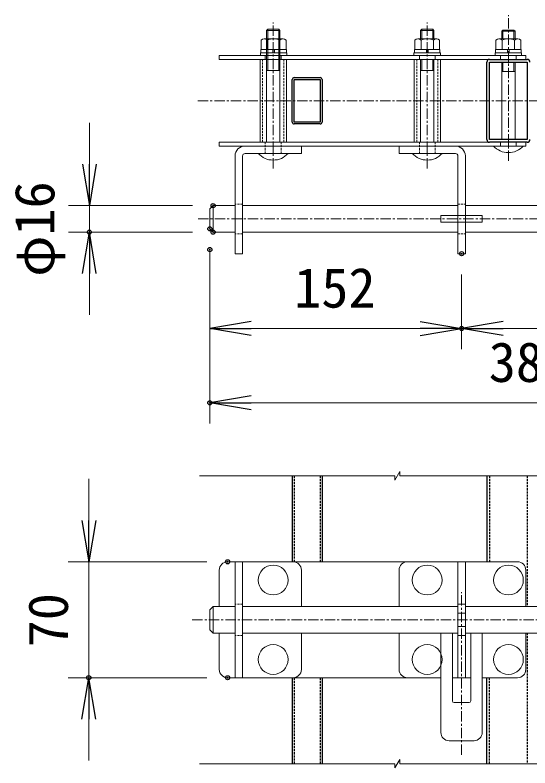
# Model space of a CAD drawing. Units: millimetres, scale not verified. Extents: x -4200 to 4200, y -2970 to 2970.
# Drawn here: x -198 to 424, y -2310 to -1401 of the extents above; entities that cross this region are included whole.
import ezdxf
from ezdxf.enums import TextEntityAlignment as Align

# ---------------------------------------------------------------- set-up
doc = ezdxf.new("R2010")
doc.units = ezdxf.units.MM
doc.header["$LTSCALE"] = 10
doc.header["$PDMODE"] = 32
doc.header["$PDSIZE"] = 5
doc.linetypes.add('USER1', pattern=[2, 1.25, -0.25, 0.25, -0.25])
doc.linetypes.add('USER3', pattern=[0.375, 0.25, -0.125])
for name, color, linetype, lineweight in [('0-2_D-STR1', 1, 'Continuous', 25), ('0-4_D-STR-DIM', 7, 'Continuous', 13), ('0-7_D-BMK', 2, 'USER1', 13), ('0-9_D-DCR-HCH', 7, 'Continuous', 13), ('0-A_D-STR3', 3, 'Continuous', 13)]:
    doc.layers.add(name, color=color, linetype=linetype, lineweight=lineweight)
doc.layers.add('0-5_0', color=7, linetype='Continuous')
doc.layers.add('0-6_DEFPOINTS', color=7, linetype='Continuous')
doc.styles.add('ＭＳ ゴシック', font='')
doc.styles.get('ＭＳ ゴシック').set_extended_font_data('MS Gothic')

# ---------------------------------------------------------------- blocks, each defined once
blk = doc.blocks.new('_Open')
at = {"layer": '0-5_0'}
blk.add_line((-10, 1.667), (0, 0), dxfattribs=at)
blk.add_lwpolyline([(-10, -1.667), (0, 0), (-10, 0)], dxfattribs=at)

msp = doc.modelspace()

# ---------------------------------------------------------------- linework, layer by layer
at = {"layer": '0-2_D-STR1'}
for p, q in [((372.04, -1551.43), (372.04, -1457.83)), ((375.24, -1454.63), (420.84, -1454.63)), ((137.04, -1530.23), (137.04, -1479.03)), ((139.44, -1476.63), (170.64, -1476.63)), ((173.04, -1479.03), (173.04, -1530.23)), ((170.64, -1532.63), (139.44, -1532.63)), ((420.84, -1554.63), (375.24, -1554.63)), ((137.04, -1957.46), (137.04, -2061.24)), ((173.04, -1957.46), (173.04, -2061.24)), ((372.04, -1957.46), (372.04, -2061.24)), ((137.04, -2201.24), (137.04, -2305.02)), ((173.04, -2201.24), (173.04, -2305.02)), ((372.04, -2305.02), (372.04, -2201.24))]:
    msp.add_line(p, q, dxfattribs=at)
at = {"layer": '0-2_D-STR1', "linetype": 'USER3'}
for p, q in [((139.44, -1957.46), (139.44, -2061.24)), ((170.64, -1957.46), (170.64, -2061.24)), ((375.24, -1957.46), (375.24, -2061.24)), ((420.84, -1957.46), (420.84, -2115.24)), ((420.84, -2147.24), (420.84, -2305.02)), ((139.44, -2201.24), (139.44, -2305.02)), ((170.64, -2201.24), (170.64, -2305.02)), ((375.24, -2305.02), (375.24, -2201.24))]:
    msp.add_line(p, q, dxfattribs=at)
at = {"layer": '0-2_D-STR1'}
for points in [[(420.84, -1551.43), (375.24, -1551.43), (375.24, -1457.83), (420.84, -1457.83)], [(170.64, -1530.23), (139.44, -1530.23), (139.44, -1479.03), (170.64, -1479.03)]]:
    msp.add_lwpolyline(points, close=True, dxfattribs=at)
for centre, radius, start, end in [((375.24, -1457.83), 3.2, 90, 180), ((420.84, -1457.83), 3.2, 0, 90), ((139.44, -1479.03), 2.4, 90, 180), ((170.64, -1479.03), 2.4, 0, 90), ((139.44, -1530.23), 2.4, 180, 270), ((170.64, -1530.23), 2.4, 270, 0), ((375.24, -1551.43), 3.2, 180, 270), ((420.84, -1551.43), 3.2, 270, 0)]:
    msp.add_arc(centre, radius, start, end, dxfattribs=at)
at = {"layer": '0-4_D-STR-DIM'}
for p, q in [((-107.89, -1581.23), (-107.89, -1531.23)), ((16.55, -1631.23), (-132.89, -1631.23)), ((-107.89, -1631.23), (-107.89, -1663.23)), ((16.55, -1663.23), (-132.89, -1663.23)), ((37.55, -1684.23), (37.55, -1804.51)), ((-107.89, -1713.23), (-107.89, -1763.23)), ((37.55, -1709.23), (37.55, -1894.27)), ((341.54, -1714.23), (341.54, -1804.51)), ((341.54, -1714.23), (341.54, -1804.51)), ((87.55, -1779.51), (291.54, -1779.51)), ((391.54, -1779.51), (757.55, -1779.51)), ((757.55, -1869.27), (87.55, -1869.27)), ((261.03, -1962.59), (266.95, -1952.34)), ((266.95, -1957.46), (266.95, -1952.34)), ((-108.56, -2011.24), (-108.56, -1961.24)), ((261.03, -1957.46), (25.12, -1957.46)), ((261.03, -1957.46), (261.03, -1962.59)), ((466.98, -1957.46), (266.95, -1957.46)), ((34.04, -2061.24), (-133.56, -2061.24)), ((-108.56, -2061.24), (-108.56, -2201.24)), ((34.04, -2201.24), (-133.56, -2201.24)), ((-108.56, -2251.24), (-108.56, -2301.24))]:
    msp.add_line(p, q, dxfattribs=at)
at = {"layer": '0-6_DEFPOINTS'}
for p in [(41.55, -1631.23), (-107.89, -1663.23), (37.55, -1659.23), (41.55, -1663.23), (37.55, -1684.23), (341.54, -1689.23), (341.54, -1779.51), (37.55, -1869.27), (59.04, -2061.24), (-108.56, -2201.24), (59.04, -2201.24)]:
    msp.add_point(p, dxfattribs=at)
at = {"layer": '0-7_D-BMK'}
for p, q in [((398.04, -1577.24), (398.04, -1401.09)), ((114.05, -1586.24), (114.05, -1410.09)), ((300.04, -1586.24), (300.04, -1410.09)), ((23.02, -1504.63), (836.34, -1504.63)), ((23.55, -1647.23), (818.55, -1647.23)), ((341.54, -2294.21), (341.54, -2097.78)), ((16.35, -2131.24), (826.55, -2131.24))]:
    msp.add_line(p, q, dxfattribs=at)
at = {"layer": '0-9_D-DCR-HCH'}
for p, q in [((261.03, -2310.15), (266.95, -2299.9)), ((266.95, -2305.02), (266.95, -2299.9)), ((261.03, -2305.02), (25.12, -2305.02)), ((261.03, -2305.02), (261.03, -2310.15)), ((466.98, -2305.02), (266.95, -2305.02))]:
    msp.add_line(p, q, dxfattribs=at)
at = {"layer": '0-A_D-STR3'}
for p, q in [((107.41, -1418.23), (106.05, -1419.59)), ((106.05, -1554.63), (106.05, -1419.59)), ((106.05, -1419.59), (122.05, -1419.59)), ((107.41, -1468.23), (107.41, -1418.23)), ((107.41, -1418.23), (120.7, -1418.23)), ((120.7, -1468.23), (120.7, -1418.23)), ((122.05, -1419.59), (120.7, -1418.23)), ((122.05, -1554.63), (122.05, -1419.59)), ((293.4, -1418.23), (292.04, -1419.59)), ((292.04, -1419.59), (308.04, -1419.59)), ((292.04, -1429.83), (292.04, -1419.59)), ((293.4, -1429.83), (293.4, -1418.23)), ((293.4, -1418.23), (306.69, -1418.23)), ((306.69, -1429.83), (306.69, -1418.23)), ((308.04, -1419.59), (306.69, -1418.23)), ((308.04, -1429.83), (308.04, -1419.59)), ((391.4, -1419.23), (390.04, -1420.59)), ((390.04, -1429.83), (390.04, -1420.59)), ((390.04, -1420.59), (406.04, -1420.59)), ((391.4, -1429.83), (391.4, -1419.23)), ((391.4, -1419.23), (404.69, -1419.23)), ((404.69, -1429.83), (404.69, -1419.23)), ((406.04, -1420.59), (404.69, -1419.23)), ((406.04, -1429.83), (406.04, -1420.59)), ((99.55, -1442.83), (99.55, -1431.23)), ((126.11, -1429.83), (103.02, -1429.83)), ((107.05, -1442.83), (107.05, -1431.23)), ((122.05, -1442.83), (122.05, -1431.23)), ((129.55, -1442.83), (129.55, -1431.23)), ((285.04, -1442.83), (285.04, -1431.23)), ((311.6, -1429.83), (288.51, -1429.83)), ((292.54, -1442.83), (292.54, -1431.23)), ((307.54, -1442.83), (307.54, -1431.23)), ((315.04, -1442.83), (315.04, -1431.23)), ((383.04, -1442.83), (383.04, -1431.23)), ((409.6, -1429.83), (386.51, -1429.83)), ((390.54, -1442.83), (390.54, -1431.23)), ((405.54, -1442.83), (405.54, -1431.23)), ((413.04, -1442.83), (413.04, -1431.23)), ((129.55, -1442.83), (99.55, -1442.83)), ((113.55, -1442.83), (113.55, -1446.83)), ((115.55, -1442.83), (115.55, -1446.83)), ((129.95, -1446.83), (129.95, -1442.83)), ((284.64, -1442.83), (284.64, -1446.83)), ((315.44, -1442.83), (284.64, -1442.83)), ((315.04, -1442.83), (285.04, -1442.83)), ((299.04, -1442.83), (299.04, -1446.83)), ((301.04, -1442.83), (301.04, -1446.83)), ((315.44, -1446.83), (315.44, -1442.83)), ((413.44, -1442.83), (382.64, -1442.83)), ((382.64, -1442.83), (382.64, -1446.83)), ((413.04, -1442.83), (383.04, -1442.83)), ((397.04, -1442.83), (397.04, -1446.83)), ((399.04, -1442.83), (399.04, -1446.83)), ((413.44, -1446.83), (413.44, -1442.83)), ((49.04, -1450.03), (49.04, -1454.63)), ((419.04, -1450.03), (49.04, -1450.03)), ((98.55, -1446.83), (98.55, -1450.03)), ((130.55, -1446.83), (98.55, -1446.83)), ((130.55, -1450.03), (98.55, -1450.03)), ((99.15, -1446.83), (129.95, -1446.83)), ((104.55, -1450.03), (104.55, -1454.63)), ((123.55, -1454.63), (123.55, -1450.03)), ((130.55, -1446.83), (130.55, -1450.03)), ((316.04, -1446.83), (284.04, -1446.83)), ((284.04, -1446.83), (284.04, -1450.03)), ((316.04, -1450.03), (284.04, -1450.03)), ((284.64, -1446.83), (315.44, -1446.83)), ((290.54, -1450.03), (290.54, -1454.63)), ((309.54, -1454.63), (309.54, -1450.03)), ((316.04, -1446.83), (316.04, -1450.03)), ((382.04, -1446.83), (382.04, -1450.03)), ((414.04, -1446.83), (382.04, -1446.83)), ((414.04, -1450.03), (382.04, -1450.03)), ((382.64, -1446.83), (413.44, -1446.83)), ((388.54, -1450.03), (388.54, -1454.63)), ((407.54, -1454.63), (407.54, -1450.03)), ((414.04, -1446.83), (414.04, -1450.03)), ((419.04, -1450.03), (419.04, -1454.63)), ((419.04, -1454.63), (49.04, -1454.63)), ((129.95, -1454.63), (98.15, -1454.63)), ((98.15, -1454.63), (98.15, -1554.63)), ((129.95, -1554.63), (129.95, -1454.63)), ((315.94, -1454.63), (284.14, -1454.63)), ((284.14, -1454.63), (284.14, -1554.63)), ((292.04, -1554.63), (292.04, -1454.63)), ((293.4, -1468.23), (293.4, -1454.63)), ((306.69, -1468.23), (306.69, -1454.63)), ((308.04, -1554.63), (308.04, -1454.63)), ((315.94, -1554.63), (315.94, -1454.63)), ((390.04, -1551.43), (390.04, -1457.83)), ((391.4, -1469.23), (391.4, -1457.83)), ((404.69, -1469.23), (404.69, -1457.83)), ((406.04, -1551.43), (406.04, -1457.83)), ((106.05, -1468.23), (122.05, -1468.23)), ((292.04, -1468.23), (308.04, -1468.23)), ((390.04, -1469.23), (406.04, -1469.23)), ((406.04, -1551.23), (390.04, -1551.23)), ((406.04, -1551.23), (390.04, -1551.23)), ((398.04, -1553.73), (398.04, -1559.23)), ((49.04, -1559.23), (49.04, -1554.63)), ((419.04, -1554.63), (49.04, -1554.63)), ((419.04, -1559.23), (49.04, -1559.23)), ((98.15, -1554.63), (129.95, -1554.63)), ((114.05, -1562.73), (114.05, -1568.23)), ((284.14, -1554.63), (315.94, -1554.63)), ((300.04, -1562.73), (300.04, -1568.23)), ((416.04, -1559.23), (380.04, -1559.23)), ((388.54, -1559.23), (388.54, -1554.63)), ((407.54, -1554.63), (407.54, -1559.23)), ((419.04, -1559.23), (419.04, -1554.63)), ((68.05, -1571.23), (68.05, -1689.23)), ((77.05, -1571.23), (77.05, -1689.23)), ((132.05, -1568.23), (96.05, -1568.23)), ((318.04, -1568.23), (282.04, -1568.23)), ((337.04, -1571.23), (337.04, -1689.23)), ((346.04, -1571.23), (346.04, -1689.23)), ((37.55, -1635.23), (41.55, -1631.23)), ((37.55, -1659.23), (37.55, -1635.23)), ((41.55, -1631.23), (68.05, -1631.23)), ((41.55, -1631.23), (41.55, -1663.23)), ((77.05, -1631.23), (337.04, -1631.23)), ((346.04, -1631.23), (522.04, -1631.23)), ((316.54, -1643.23), (316.54, -1651.23)), ((366.54, -1643.23), (316.54, -1643.23)), ((366.54, -1651.23), (366.54, -1643.23)), ((316.54, -1651.23), (366.54, -1651.23)), ((41.55, -1663.23), (37.55, -1659.23)), ((68.05, -1663.23), (41.55, -1663.23)), ((337.04, -1663.23), (77.05, -1663.23)), ((522.04, -1663.23), (346.04, -1663.23)), ((68.05, -1689.23), (77.05, -1689.23)), ((346.04, -1689.23), (337.04, -1689.23)), ((59.04, -2061.24), (409.04, -2061.24)), ((138.05, -2061.24), (68.05, -2061.24)), ((68.05, -2061.24), (68.05, -2201.24)), ((77.05, -2061.24), (77.05, -2201.24)), ((337.04, -2061.24), (337.04, -2201.24)), ((49.04, -2115.24), (49.04, -2071.24)), ((148.05, -2115.24), (148.05, -2071.24)), ((266.04, -2115.24), (266.04, -2071.24)), ((419.04, -2071.24), (419.04, -2115.24)), ((41.55, -2115.24), (37.55, -2119.24)), ((41.55, -2115.24), (68.05, -2115.24)), ((41.55, -2115.24), (41.55, -2147.24)), ((77.05, -2115.24), (337.04, -2115.24)), ((337.04, -2112.24), (346.04, -2112.24)), ((346.04, -2115.24), (522.04, -2115.24)), ((37.55, -2143.24), (37.55, -2119.24)), ((346.04, -2123.24), (337.04, -2123.24)), ((41.55, -2147.24), (37.55, -2143.24)), ((346.04, -2139.24), (337.04, -2139.24)), ((68.05, -2147.24), (41.55, -2147.24)), ((49.04, -2191.24), (49.04, -2147.24)), ((337.04, -2147.24), (77.05, -2147.24)), ((148.05, -2191.24), (148.05, -2147.24)), ((266.04, -2191.24), (266.04, -2147.24)), ((316.54, -2147.24), (316.54, -2267.24)), ((330.54, -2147.24), (330.54, -2229.24)), ((337.04, -2150.24), (346.04, -2150.24)), ((522.04, -2147.24), (346.04, -2147.24)), ((352.54, -2147.24), (352.54, -2229.24)), ((366.54, -2147.24), (366.54, -2267.24)), ((419.04, -2147.24), (419.04, -2191.24)), ((316.54, -2201.24), (59.04, -2201.24)), ((68.05, -2201.24), (138.05, -2201.24)), ((352.54, -2201.24), (330.54, -2201.24)), ((346.04, -2201.24), (337.04, -2201.24)), ((409.04, -2201.24), (366.54, -2201.24)), ((350.54, -2231.24), (332.54, -2231.24)), ((356.54, -2277.24), (326.54, -2277.24))]:
    msp.add_line(p, q, dxfattribs=at)
at = {"layer": '0-A_D-STR3', "linetype": 'USER3'}
for p, q in [((101.35, -1454.63), (101.35, -1554.63)), ((126.75, -1554.63), (126.75, -1454.63)), ((287.34, -1454.63), (287.34, -1554.63)), ((312.74, -1554.63), (312.74, -1454.63)), ((104.55, -1568.23), (104.55, -1554.63)), ((123.55, -1568.23), (123.55, -1554.63)), ((290.54, -1568.23), (290.54, -1554.63)), ((309.54, -1568.23), (309.54, -1554.63)), ((77.05, -1629.23), (68.05, -1629.23)), ((337.04, -1629.23), (346.04, -1629.23)), ((77.05, -1665.23), (68.05, -1665.23)), ((337.04, -1665.23), (346.04, -1665.23)), ((77.05, -2112.24), (68.05, -2112.24)), ((77.05, -2150.24), (68.05, -2150.24))]:
    msp.add_line(p, q, dxfattribs=at)
at = {"layer": '0-A_D-STR3'}
for points in [[(129.95, -1442.83), (99.15, -1442.83), (99.15, -1446.83)], [(80.05, -1568.23), (148.05, -1568.23), (148.05, -1559.23)], [(334.04, -1568.23), (266.04, -1568.23), (266.04, -1559.23)], [(276.04, -2061.24), (346.04, -2061.24), (346.04, -2201.24)]]:
    msp.add_lwpolyline(points, dxfattribs=at)
for centre in [(114.05, -2083.24), (300.04, -2083.24), (398.04, -2083.24), (114.05, -2179.24), (300.04, -2179.24), (398.04, -2179.24)]:
    msp.add_circle(centre, 18, dxfattribs=at)
for centre, radius, start, end in [((103.3, -1435.52), 5.7, 48.86505, 131.13495), ((114.55, -1450.62), 20.79, 68.85295, 111.14705), ((125.8, -1435.52), 5.7, 48.83491, 131.16509), ((288.79, -1435.52), 5.7, 48.86505, 131.13495), ((300.04, -1450.62), 20.79, 68.85295, 111.14705), ((311.29, -1435.52), 5.7, 48.83491, 131.16509), ((386.79, -1435.52), 5.7, 48.86505, 131.13495), ((398.04, -1450.62), 20.79, 68.85295, 111.14705), ((409.29, -1435.52), 5.7, 48.83491, 131.16509), ((80.05, -1571.23), 12, 90, 180), ((334.04, -1571.23), 12, 0, 90), ((398.04, -1542.98), 24.25, 222.07502, 317.92498), ((80.05, -1571.23), 3, 90, 180), ((114.05, -1551.98), 24.25, 222.07502, 317.92498), ((300.04, -1551.98), 24.25, 222.07502, 317.92498), ((334.04, -1571.23), 3, 0, 90), ((59.04, -2071.24), 10, 90, 180), ((138.05, -2071.24), 10, 0, 90), ((276.04, -2071.24), 10, 90, 180), ((409.04, -2071.24), 10, 0, 90), ((59.04, -2191.24), 10, 180, 270), ((138.05, -2191.24), 10, 270, 0), ((276.04, -2191.24), 10, 180, 270), ((409.04, -2191.24), 10, 270, 0), ((332.54, -2229.24), 2, 180, 270), ((350.54, -2229.24), 2, 270, 0), ((326.54, -2267.24), 10, 180, 270), ((356.54, -2267.24), 10, 270, 0)]:
    msp.add_arc(centre, radius, start, end, dxfattribs=at)

# ---------------------------------------------------------------- block references
at = {"layer": '0-4_D-STR-DIM', "xscale": 5, "yscale": 5}
for p, rotation in [((-107.89, -1631.23), 270), ((-107.89, -1663.23), 90), ((37.55, -1779.51), 180), ((341.54, -1779.51), 180), ((37.55, -1869.27), 180), ((-108.56, -2061.24), 270), ((-108.56, -2201.24), 90)]:
    msp.add_blockref('_Open', p, dxfattribs=dict(at, rotation=rotation))
msp.add_blockref('_Open', (341.54, -1779.51), dxfattribs=at)

# ---------------------------------------------------------------- texts
at = {"layer": '0-4_D-STR-DIM', "style": 'ＭＳ ゴシック'}
for s, p in [('φ16', (-135.65, -1717.03)), ('70', (-119.31, -2164.49))]:
    msp.add_text(s, height=48.09, rotation=90, dxfattribs=at).set_placement(p, align=Align.BOTTOM_LEFT)
for s, p in [('152', (139.42, -1768.76)), ('385', (374.32, -1858.52))]:
    msp.add_text(s, height=48.09, dxfattribs=at).set_placement(p, align=Align.BOTTOM_LEFT)

doc.saveas('drawing.dxf')
